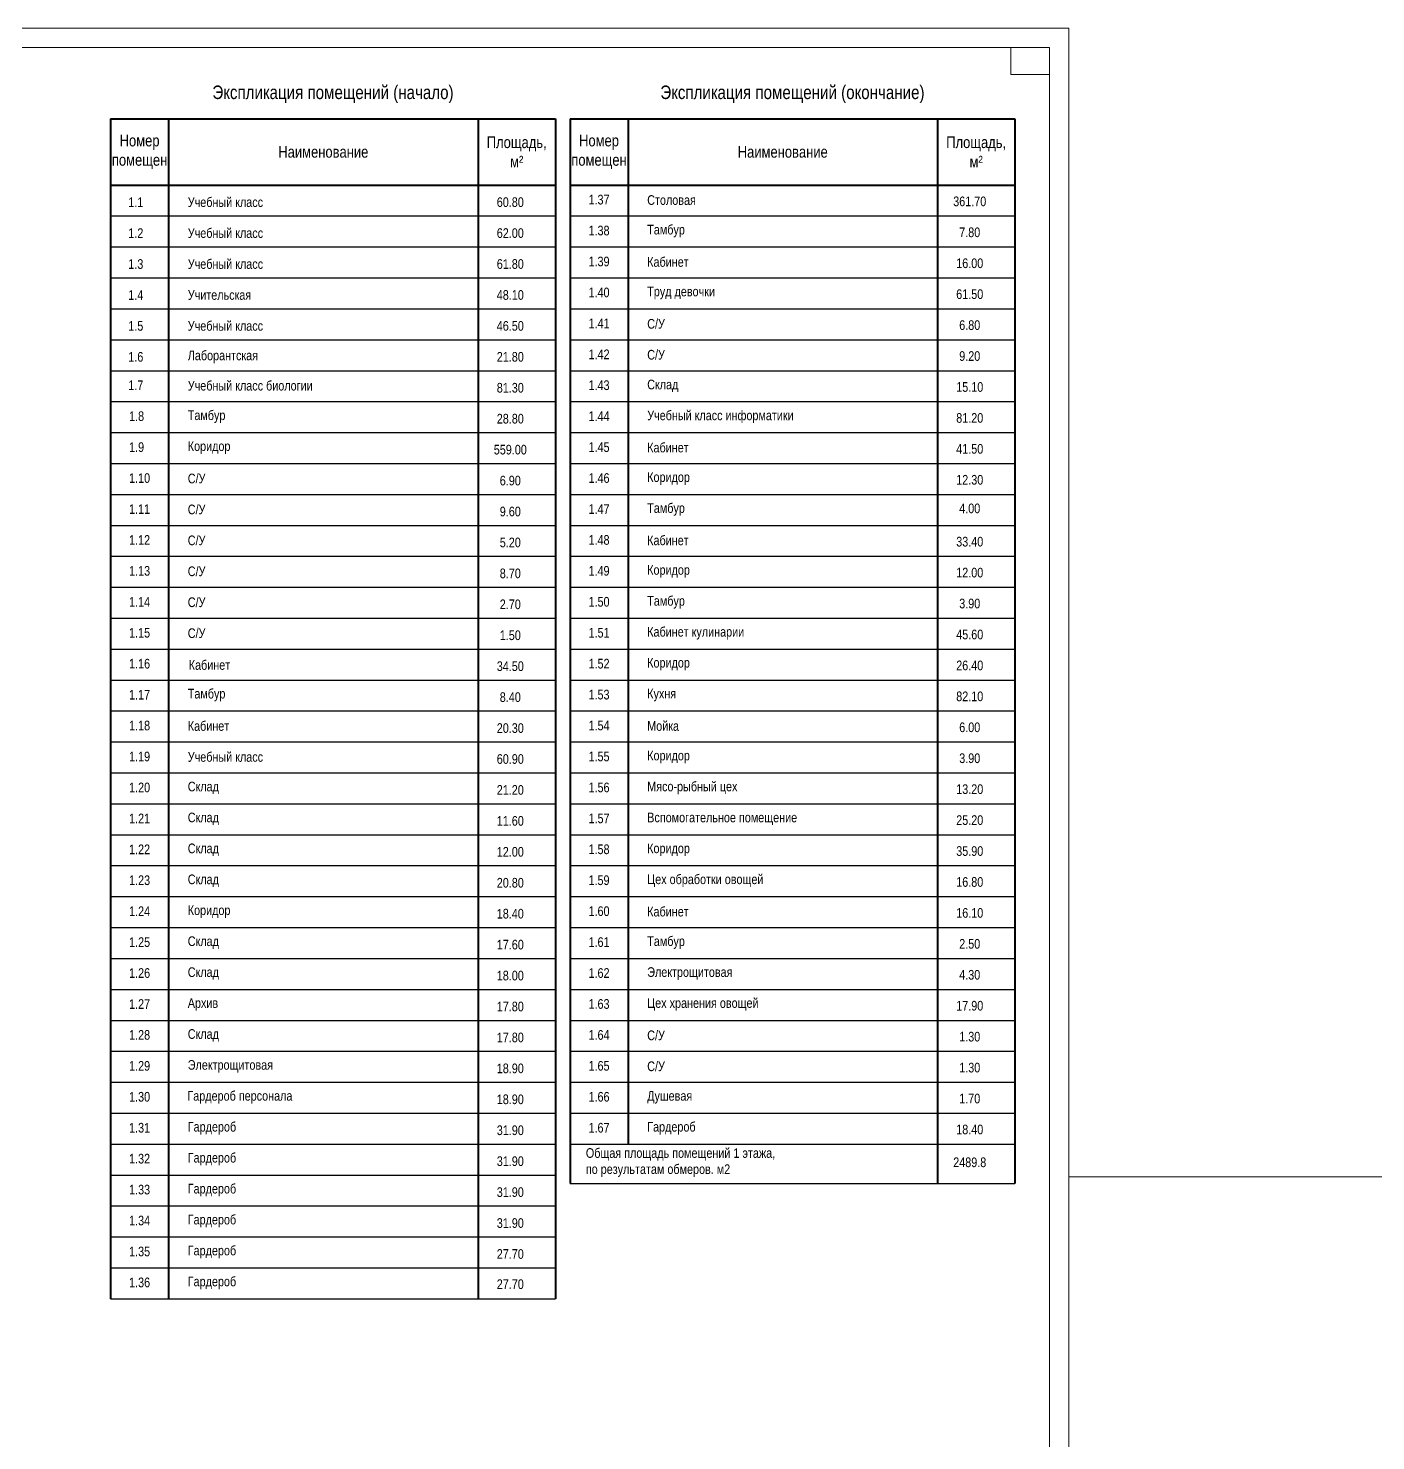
# Model space of a CAD drawing. Header units: metres. Extents: x -5 to 458, y -5 to 65.
# Drawn here: x 99.27 to 134.1, y 22.9 to 59.43 of the extents above; entities that cross this region are included whole.
import ezdxf

# ---------------------------------------------------------------- set-up
doc = ezdxf.new("R2010")
doc.units = ezdxf.units.M
doc.layers.add('Level 50', color=7, linetype='Continuous', lineweight=0)
doc.layers.add('YOLO_TABLE', color=1, linetype='Continuous')
doc.layers.add('размеры оси', color=163, linetype='Continuous')
doc.styles.add('_ТАБЛИЧНЫЙ(1-100)', font='arial.ttf', dxfattribs={"width": 0.8, "height": 300})
doc.styles.add('_ТЕКСТОВЫЙ', font='arial.ttf', dxfattribs={"width": 0.8})

# ---------------------------------------------------------------- blocks, each defined once
blk = doc.blocks.new('*U49')
at = {"color": 7, "linetype": 'Continuous', "lineweight": 0}
for p, q in [((-63.075, 0), (-68.362, 0)), ((68.362, 0), (63.075, 0))]:
    blk.add_line(p, q, dxfattribs=at)
at = {"color": 7, "linetype": 'Continuous', "lineweight": 0, "flags": 128}
blk.add_lwpolyline([(63.075, 29.7), (63.075, -29.7), (-63.075, -29.7), (-63.075, 29.7), (63.075, 29.7)], close=True, dxfattribs=at)
at = {"layer": 'Level 50', "color": 7, "linetype": 'Continuous', "lineweight": 13}
for p, q in [((62.575, 29.2), (-61.075, 29.2)), ((61.575, 29.2), (61.575, 28.5)), ((62.575, 29.2), (62.575, -29.2)), ((61.575, 28.5), (62.575, 28.5))]:
    blk.add_line(p, q, dxfattribs=at)

msp = doc.modelspace()

# ---------------------------------------------------------------- linework, layer by layer
at = {"color": 0, "linetype": 'ByBlock', "lineweight": 40}
for p, q in [((101.395245, 57.084006), (112.895245, 57.084006)), ((101.395245, 57.084006), (101.395245, 26.571579)), ((102.895245, 57.084006), (102.895245, 26.571579)), ((110.895245, 57.084006), (110.895245, 26.571579)), ((112.895245, 57.084006), (112.895245, 26.571579)), ((113.273037, 57.084006), (124.773037, 57.084006)), ((113.273037, 57.084006), (113.273037, 29.555617)), ((114.773037, 57.084006), (114.773037, 30.571579)), ((122.773037, 57.084006), (122.773037, 29.555617)), ((124.773037, 57.084006), (124.773037, 29.555617)), ((101.395245, 55.371579), (112.895245, 55.371579)), ((113.273037, 55.371579), (124.773037, 55.371579))]:
    msp.add_line(p, q, dxfattribs=at)
at = {"color": 0, "linetype": 'ByBlock', "lineweight": -2}
for p, q in [((101.395245, 54.571579), (112.895245, 54.571579)), ((113.273037, 54.571579), (124.773037, 54.571579)), ((101.395245, 53.771579), (112.895245, 53.771579)), ((113.273037, 53.771579), (124.773037, 53.771579)), ((101.395245, 52.971579), (112.895245, 52.971579)), ((113.273037, 52.971579), (124.773037, 52.971579)), ((101.395245, 52.171579), (112.895245, 52.171579)), ((113.273037, 52.171579), (124.773037, 52.171579)), ((101.395245, 51.371579), (112.895245, 51.371579)), ((113.273037, 51.371579), (124.773037, 51.371579)), ((101.395245, 50.571579), (112.895245, 50.571579)), ((113.273037, 50.571579), (124.773037, 50.571579)), ((101.395245, 49.771579), (112.895245, 49.771579)), ((113.273037, 49.771579), (124.773037, 49.771579)), ((101.395245, 48.971579), (112.895245, 48.971579)), ((113.273037, 48.971579), (124.773037, 48.971579)), ((101.395245, 48.171579), (112.895245, 48.171579)), ((113.273037, 48.171579), (124.773037, 48.171579)), ((101.395245, 47.371579), (112.895245, 47.371579)), ((113.273037, 47.371579), (124.773037, 47.371579)), ((101.395245, 46.571579), (112.895245, 46.571579)), ((113.273037, 46.571579), (124.773037, 46.571579)), ((101.395245, 45.771579), (112.895245, 45.771579)), ((113.273037, 45.771579), (124.773037, 45.771579)), ((101.395245, 44.971579), (112.895245, 44.971579)), ((113.273037, 44.971579), (124.773037, 44.971579)), ((101.395245, 44.171579), (112.895245, 44.171579)), ((113.273037, 44.171579), (124.773037, 44.171579)), ((101.395245, 43.371579), (112.895245, 43.371579)), ((113.273037, 43.371579), (124.773037, 43.371579)), ((101.395245, 42.571579), (112.895245, 42.571579)), ((113.273037, 42.571579), (124.773037, 42.571579)), ((101.395245, 41.771579), (112.895245, 41.771579)), ((113.273037, 41.771579), (124.773037, 41.771579)), ((101.395245, 40.971579), (112.895245, 40.971579)), ((113.273037, 40.971579), (124.773037, 40.971579)), ((101.395245, 40.171579), (112.895245, 40.171579)), ((113.273037, 40.171579), (124.773037, 40.171579)), ((101.395245, 39.371579), (112.895245, 39.371579)), ((113.273037, 39.371579), (124.773037, 39.371579)), ((101.395245, 38.571579), (112.895245, 38.571579)), ((113.273037, 38.571579), (124.773037, 38.571579)), ((101.395245, 37.771579), (112.895245, 37.771579)), ((113.273037, 37.771579), (124.773037, 37.771579)), ((101.395245, 36.971579), (112.895245, 36.971579)), ((113.273037, 36.971579), (124.773037, 36.971579)), ((101.395245, 36.171579), (112.895245, 36.171579)), ((113.273037, 36.171579), (124.773037, 36.171579)), ((101.395245, 35.371579), (112.895245, 35.371579)), ((113.273037, 35.371579), (124.773037, 35.371579)), ((101.395245, 34.571579), (112.895245, 34.571579)), ((113.273037, 34.571579), (124.773037, 34.571579)), ((101.395245, 33.771579), (112.895245, 33.771579)), ((113.273037, 33.771579), (124.773037, 33.771579)), ((101.395245, 32.971579), (112.895245, 32.971579)), ((113.273037, 32.971579), (124.773037, 32.971579)), ((101.395245, 32.171579), (112.895245, 32.171579)), ((113.273037, 32.171579), (124.773037, 32.171579)), ((101.395245, 31.371579), (112.895245, 31.371579)), ((113.273037, 31.371579), (124.773037, 31.371579)), ((101.395245, 30.571579), (112.895245, 30.571579)), ((113.273037, 30.571579), (124.773037, 30.571579)), ((101.395245, 29.771579), (112.895245, 29.771579)), ((101.395245, 28.971579), (112.895245, 28.971579)), ((101.395245, 28.171579), (112.895245, 28.171579)), ((101.395245, 27.371579), (112.895245, 27.371579))]:
    msp.add_line(p, q, dxfattribs=at)
at = {"layer": 'YOLO_TABLE'}
for points in [[(101.395245, 26.571579), (112.895245, 26.571579), (112.895245, 57.084006), (101.395245, 57.084006)], [(113.273037, 29.555617), (124.773037, 29.555617), (124.773037, 57.084006), (113.273037, 57.084006)]]:
    msp.add_lwpolyline(points, close=True, dxfattribs=at)
at = {"layer": 'размеры оси', "color": 7, "lineweight": 30}
for p, q in [((113.273037, 29.555617), (124.773037, 29.555617)), ((101.395245, 26.571579), (112.895245, 26.571579))]:
    msp.add_line(p, q, dxfattribs=at)

# ---------------------------------------------------------------- block references
at = {"layer": 'Level 50', "color": 7, "linetype": 'Continuous', "lineweight": 13}
for p in [(63.097116, 29.726332), (199.822091, 29.726332)]:
    msp.add_blockref('*U49', p, dxfattribs=at)

# ---------------------------------------------------------------- texts
at = {"color": 0, "linetype": 'ByBlock', "lineweight": -2, "attachment_point": 5}
for s, insert, char_height, width, style in [('Экспликация помещений (начало)', (107.145245, 57.717339), 0.35, 10.9, '_ТЕКСТОВЫЙ'), ('Экспликация помещений (окончание)', (119.023037, 57.717339), 0.35, 10.9, '_ТЕКСТОВЫЙ'), ('Номер помещен', (102.145245, 56.227793), 0.3, 1.3, '_ТАБЛИЧНЫЙ(1-100)'), ('Площадь, м²', (111.895245, 56.227793), 0.3, 1.8, '_ТАБЛИЧНЫЙ(1-100)'), ('Номер помещен', (114.023037, 56.227793), 0.3, 1.3, '_ТАБЛИЧНЫЙ(1-100)'), ('Площадь, м²', (123.773037, 56.227793), 0.3, 1.8, '_ТАБЛИЧНЫЙ(1-100)'), ('Наименование', (106.895245, 56.227793), 0.3, 7.8, '_ТАБЛИЧНЫЙ(1-100)'), ('Наименование', (118.773037, 56.227793), 0.3, 7.8, '_ТАБЛИЧНЫЙ(1-100)'), ('1.1', (102.047602, 54.928039), 0.25, 7.8, '_ТАБЛИЧНЫЙ(1-100)'), ('\\pxql;Учебный класс', (109.813862, 54.928039), 0.25, 12.84589456, '_ТАБЛИЧНЫЙ(1-100)'), ('60.80', (111.729169, 54.928039), 0.25, 7.8, '_ТАБЛИЧНЫЙ(1-100)'), ('\\pxql;1.37', (117.651316, 54.993351), 0.25, 7.8, '_ТАБЛИЧНЫЙ(1-100)'), ('\\pxql;Столовая', (121.691655, 54.981895), 0.25, 12.84589456, '_ТАБЛИЧНЫЙ(1-100)'), ('361.70', (123.606961, 54.948031), 0.25, 7.8, '_ТАБЛИЧНЫЙ(1-100)'), ('1.2', (102.047602, 54.128039), 0.25, 7.8, '_ТАБЛИЧНЫЙ(1-100)'), ('\\pxql;Учебный класс', (109.813862, 54.128039), 0.25, 12.84589456, '_ТАБЛИЧНЫЙ(1-100)'), ('62.00', (111.729169, 54.128039), 0.25, 7.8, '_ТАБЛИЧНЫЙ(1-100)'), ('\\pxql;1.38', (117.651316, 54.193351), 0.25, 7.8, '_ТАБЛИЧНЫЙ(1-100)'), ('\\pxql;Тамбур', (121.691655, 54.181895), 0.25, 12.84589456, '_ТАБЛИЧНЫЙ(1-100)'), ('7.80', (123.606961, 54.148031), 0.25, 7.8, '_ТАБЛИЧНЫЙ(1-100)'), ('1.3', (102.047602, 53.328039), 0.25, 7.8, '_ТАБЛИЧНЫЙ(1-100)'), ('\\pxql;Учебный класс', (109.813862, 53.328039), 0.25, 12.84589456, '_ТАБЛИЧНЫЙ(1-100)'), ('61.80', (111.729169, 53.328039), 0.25, 7.8, '_ТАБЛИЧНЫЙ(1-100)'), ('\\pxql;1.39', (117.651316, 53.393351), 0.25, 7.8, '_ТАБЛИЧНЫЙ(1-100)'), ('\\pxql;Кабинет', (121.691655, 53.381895), 0.25, 12.84589456, '_ТАБЛИЧНЫЙ(1-100)'), ('16.00', (123.606961, 53.348031), 0.25, 7.8, '_ТАБЛИЧНЫЙ(1-100)'), ('1.4', (102.047602, 52.528039), 0.25, 7.8, '_ТАБЛИЧНЫЙ(1-100)'), ('\\pxql;Учительская', (109.813862, 52.528039), 0.25, 12.84589456, '_ТАБЛИЧНЫЙ(1-100)'), ('48.10', (111.729169, 52.528039), 0.25, 7.8, '_ТАБЛИЧНЫЙ(1-100)'), ('\\pxql;1.40', (117.651316, 52.593351), 0.25, 7.8, '_ТАБЛИЧНЫЙ(1-100)'), ('\\pxql;Труд девочки', (121.691655, 52.581895), 0.25, 12.84589456, '_ТАБЛИЧНЫЙ(1-100)'), ('61.50', (123.606961, 52.548031), 0.25, 7.8, '_ТАБЛИЧНЫЙ(1-100)'), ('\\pxql;Учебный класс', (109.813862, 51.728039), 0.25, 12.84589456, '_ТАБЛИЧНЫЙ(1-100)'), ('\\pxql;1.41', (117.651316, 51.793351), 0.25, 7.8, '_ТАБЛИЧНЫЙ(1-100)'), ('\\pxql;С/У', (121.691655, 51.781895), 0.25, 12.84589456, '_ТАБЛИЧНЫЙ(1-100)'), ('6.80', (123.606961, 51.748031), 0.25, 7.8, '_ТАБЛИЧНЫЙ(1-100)'), ('1.5', (102.047602, 51.728039), 0.25, 7.8, '_ТАБЛИЧНЫЙ(1-100)'), ('46.50', (111.729169, 51.728039), 0.25, 7.8, '_ТАБЛИЧНЫЙ(1-100)'), ('1.6', (102.047602, 50.928039), 0.25, 7.8, '_ТАБЛИЧНЫЙ(1-100)'), ('\\pxql;Лаборантская', (109.813862, 50.928039), 0.25, 12.84589456, '_ТАБЛИЧНЫЙ(1-100)'), ('21.80', (111.729169, 50.928039), 0.25, 7.8, '_ТАБЛИЧНЫЙ(1-100)'), ('\\pxql;1.42', (117.651316, 50.993351), 0.25, 7.8, '_ТАБЛИЧНЫЙ(1-100)'), ('\\pxql;С/У', (121.691655, 50.981895), 0.25, 12.84589456, '_ТАБЛИЧНЫЙ(1-100)'), ('9.20', (123.606961, 50.948031), 0.25, 7.8, '_ТАБЛИЧНЫЙ(1-100)'), ('1.7', (102.047602, 50.193351), 0.25, 7.8, '_ТАБЛИЧНЫЙ(1-100)'), ('\\pxql;Учебный класс биологии', (109.813862, 50.181895), 0.25, 12.84589456, '_ТАБЛИЧНЫЙ(1-100)'), ('81.30', (111.729169, 50.128039), 0.25, 7.8, '_ТАБЛИЧНЫЙ(1-100)'), ('\\pxql;1.43', (117.651316, 50.193351), 0.25, 7.8, '_ТАБЛИЧНЫЙ(1-100)'), ('\\pxql;Склад', (121.691655, 50.177877), 0.25, 12.84589456, '_ТАБЛИЧНЫЙ(1-100)'), ('15.10', (123.606961, 50.148031), 0.25, 7.8, '_ТАБЛИЧНЫЙ(1-100)'), ('\\pxql;1.8', (105.773524, 49.393351), 0.25, 7.8, '_ТАБЛИЧНЫЙ(1-100)'), ('\\pxql;Тамбур', (109.813862, 49.381895), 0.25, 12.84589456, '_ТАБЛИЧНЫЙ(1-100)'), ('28.80', (111.729169, 49.328039), 0.25, 7.8, '_ТАБЛИЧНЫЙ(1-100)'), ('\\pxql;1.44', (117.651316, 49.393351), 0.25, 7.8, '_ТАБЛИЧНЫЙ(1-100)'), ('\\pxql;Учебный класс информатики', (121.691655, 49.377877), 0.25, 12.84589456, '_ТАБЛИЧНЫЙ(1-100)'), ('81.20', (123.606961, 49.348031), 0.25, 7.8, '_ТАБЛИЧНЫЙ(1-100)'), ('\\pxql;1.9', (105.773524, 48.593351), 0.25, 7.8, '_ТАБЛИЧНЫЙ(1-100)'), ('\\pxql;Коридор', (107.14308, 48.581895), 0.25, 7.50432998, '_ТАБЛИЧНЫЙ(1-100)'), ('559.00', (111.729169, 48.528039), 0.25, 7.8, '_ТАБЛИЧНЫЙ(1-100)'), ('\\pxql;1.45', (117.651316, 48.593351), 0.25, 7.8, '_ТАБЛИЧНЫЙ(1-100)'), ('\\pxql;Кабинет', (121.691655, 48.581895), 0.25, 12.84589456, '_ТАБЛИЧНЫЙ(1-100)'), ('41.50', (123.606961, 48.548031), 0.25, 7.8, '_ТАБЛИЧНЫЙ(1-100)'), ('\\pxql;1.10', (105.773524, 47.793351), 0.25, 7.8, '_ТАБЛИЧНЫЙ(1-100)'), ('\\pxql;С/У', (109.813862, 47.781895), 0.25, 12.84589456, '_ТАБЛИЧНЫЙ(1-100)'), ('6.90', (111.729169, 47.728039), 0.25, 7.8, '_ТАБЛИЧНЫЙ(1-100)'), ('\\pxql;1.46', (117.651316, 47.793351), 0.25, 7.8, '_ТАБЛИЧНЫЙ(1-100)'), ('\\pxql;Коридор', (121.691655, 47.781895), 0.25, 12.84589456, '_ТАБЛИЧНЫЙ(1-100)'), ('12.30', (123.606961, 47.748031), 0.25, 7.8, '_ТАБЛИЧНЫЙ(1-100)'), ('\\pxql;С/У', (109.813862, 46.981895), 0.25, 12.84589456, '_ТАБЛИЧНЫЙ(1-100)'), ('\\pxql;Тамбур', (121.691655, 46.981895), 0.25, 12.84589456, '_ТАБЛИЧНЫЙ(1-100)'), ('4.00', (123.606961, 47.00875), 0.25, 7.8, '_ТАБЛИЧНЫЙ(1-100)'), ('\\pxql;1.11', (105.773524, 46.993351), 0.25, 7.8, '_ТАБЛИЧНЫЙ(1-100)'), ('9.60', (111.729169, 46.928039), 0.25, 7.8, '_ТАБЛИЧНЫЙ(1-100)'), ('\\pxql;1.47', (117.651316, 46.993351), 0.25, 7.8, '_ТАБЛИЧНЫЙ(1-100)'), ('\\pxql;1.12', (105.773524, 46.193351), 0.25, 7.8, '_ТАБЛИЧНЫЙ(1-100)'), ('\\pxql;С/У', (109.813862, 46.181895), 0.25, 12.84589456, '_ТАБЛИЧНЫЙ(1-100)'), ('5.20', (111.729169, 46.128039), 0.25, 7.8, '_ТАБЛИЧНЫЙ(1-100)'), ('\\pxql;1.48', (117.651316, 46.193351), 0.25, 7.8, '_ТАБЛИЧНЫЙ(1-100)'), ('\\pxql;Кабинет', (121.691655, 46.181895), 0.25, 12.84589456, '_ТАБЛИЧНЫЙ(1-100)'), ('33.40', (123.606961, 46.148031), 0.25, 7.8, '_ТАБЛИЧНЫЙ(1-100)'), ('\\pxql;1.13', (105.773524, 45.393351), 0.25, 7.8, '_ТАБЛИЧНЫЙ(1-100)'), ('\\pxql;С/У', (109.813862, 45.381895), 0.25, 12.84589456, '_ТАБЛИЧНЫЙ(1-100)'), ('8.70', (111.729169, 45.328039), 0.25, 7.8, '_ТАБЛИЧНЫЙ(1-100)'), ('\\pxql;1.49', (117.651316, 45.393351), 0.25, 7.8, '_ТАБЛИЧНЫЙ(1-100)'), ('\\pxql;Коридор', (121.691655, 45.381895), 0.25, 12.84589456, '_ТАБЛИЧНЫЙ(1-100)'), ('12.00', (123.606961, 45.348031), 0.25, 7.8, '_ТАБЛИЧНЫЙ(1-100)'), ('\\pxql;1.14', (105.773524, 44.593351), 0.25, 7.8, '_ТАБЛИЧНЫЙ(1-100)'), ('\\pxql;С/У', (109.813862, 44.581895), 0.25, 12.84589456, '_ТАБЛИЧНЫЙ(1-100)'), ('2.70', (111.729169, 44.528039), 0.25, 7.8, '_ТАБЛИЧНЫЙ(1-100)'), ('\\pxql;1.50', (117.651316, 44.593351), 0.25, 7.8, '_ТАБЛИЧНЫЙ(1-100)'), ('\\pxql;Тамбур', (121.691655, 44.581895), 0.25, 12.84589456, '_ТАБЛИЧНЫЙ(1-100)'), ('3.90', (123.606961, 44.548031), 0.25, 7.8, '_ТАБЛИЧНЫЙ(1-100)'), ('\\pxql;1.15', (105.773524, 43.793351), 0.25, 7.8, '_ТАБЛИЧНЫЙ(1-100)'), ('\\pxql;С/У', (109.813862, 43.781895), 0.25, 12.84589456, '_ТАБЛИЧНЫЙ(1-100)'), ('1.50', (111.729169, 43.728039), 0.25, 7.8, '_ТАБЛИЧНЫЙ(1-100)'), ('\\pxql;1.51', (117.651316, 43.793351), 0.25, 7.8, '_ТАБЛИЧНЫЙ(1-100)'), ('\\pxql;Кабинет кулинарии', (121.691655, 43.781895), 0.25, 12.84589456, '_ТАБЛИЧНЫЙ(1-100)'), ('45.60', (123.606961, 43.748031), 0.25, 7.8, '_ТАБЛИЧНЫЙ(1-100)'), ('\\pxql;1.16', (105.773524, 42.993351), 0.25, 7.8, '_ТАБЛИЧНЫЙ(1-100)'), ('\\H1x;\\W0.8;Кабинет', (103.951437, 42.959934), 0.25, 12.84589456, '_ТАБЛИЧНЫЙ(1-100)'), ('\\pxql;1.52', (117.651316, 42.993351), 0.25, 7.8, '_ТАБЛИЧНЫЙ(1-100)'), ('\\pxql;Коридор', (121.691655, 42.981895), 0.25, 12.84589456, '_ТАБЛИЧНЫЙ(1-100)'), ('34.50', (111.729169, 42.928039), 0.25, 7.8, '_ТАБЛИЧНЫЙ(1-100)'), ('26.40', (123.606961, 42.948031), 0.25, 7.8, '_ТАБЛИЧНЫЙ(1-100)'), ('\\pxql;1.17', (105.773524, 42.193351), 0.25, 7.8, '_ТАБЛИЧНЫЙ(1-100)'), ('\\pxql;Тамбур', (109.813862, 42.181895), 0.25, 12.84589456, '_ТАБЛИЧНЫЙ(1-100)'), ('8.40', (111.729169, 42.128039), 0.25, 7.8, '_ТАБЛИЧНЫЙ(1-100)'), ('\\pxql;1.53', (117.651316, 42.193351), 0.25, 7.8, '_ТАБЛИЧНЫЙ(1-100)'), ('\\pxql;Кухня', (121.691655, 42.181895), 0.25, 12.84589456, '_ТАБЛИЧНЫЙ(1-100)'), ('82.10', (123.606961, 42.148031), 0.25, 7.8, '_ТАБЛИЧНЫЙ(1-100)'), ('\\pxql;1.18', (105.773524, 41.393351), 0.25, 7.8, '_ТАБЛИЧНЫЙ(1-100)'), ('\\pxql;Кабинет', (109.813862, 41.381895), 0.25, 12.84589456, '_ТАБЛИЧНЫЙ(1-100)'), ('20.30', (111.729169, 41.328039), 0.25, 7.8, '_ТАБЛИЧНЫЙ(1-100)'), ('\\pxql;1.54', (117.651316, 41.393351), 0.25, 7.8, '_ТАБЛИЧНЫЙ(1-100)'), ('\\pxql;Мойка', (121.691655, 41.381895), 0.25, 12.84589456, '_ТАБЛИЧНЫЙ(1-100)'), ('6.00', (123.606961, 41.348031), 0.25, 7.8, '_ТАБЛИЧНЫЙ(1-100)'), ('\\pxql;1.19', (105.773524, 40.593351), 0.25, 7.8, '_ТАБЛИЧНЫЙ(1-100)'), ('\\pxql;Учебный класс', (109.813862, 40.581895), 0.25, 12.84589456, '_ТАБЛИЧНЫЙ(1-100)'), ('60.90', (111.729169, 40.528039), 0.25, 7.8, '_ТАБЛИЧНЫЙ(1-100)'), ('\\pxql;1.55', (117.651316, 40.593351), 0.25, 7.8, '_ТАБЛИЧНЫЙ(1-100)'), ('\\pxql;Коридор', (121.691655, 40.581895), 0.25, 12.84589456, '_ТАБЛИЧНЫЙ(1-100)'), ('3.90', (123.606961, 40.548031), 0.25, 7.8, '_ТАБЛИЧНЫЙ(1-100)'), ('\\pxql;1.20', (105.773524, 39.793351), 0.25, 7.8, '_ТАБЛИЧНЫЙ(1-100)'), ('\\pxql;Склад', (109.813862, 39.781895), 0.25, 12.84589456, '_ТАБЛИЧНЫЙ(1-100)'), ('21.20', (111.729169, 39.728039), 0.25, 7.8, '_ТАБЛИЧНЫЙ(1-100)'), ('\\pxql;1.56', (117.651316, 39.793351), 0.25, 7.8, '_ТАБЛИЧНЫЙ(1-100)'), ('\\pxql;Мясо-рыбный цех', (121.691655, 39.781895), 0.25, 12.84589456, '_ТАБЛИЧНЫЙ(1-100)'), ('13.20', (123.606961, 39.748031), 0.25, 7.8, '_ТАБЛИЧНЫЙ(1-100)'), ('\\pxql;1.21', (105.773524, 38.993351), 0.25, 7.8, '_ТАБЛИЧНЫЙ(1-100)'), ('\\pxql;Склад', (109.813862, 38.981895), 0.25, 12.84589456, '_ТАБЛИЧНЫЙ(1-100)'), ('\\pxql;1.57', (117.651316, 38.993351), 0.25, 7.8, '_ТАБЛИЧНЫЙ(1-100)'), ('\\pxql;Вспомогательное помещение', (121.691655, 38.981895), 0.25, 12.84589456, '_ТАБЛИЧНЫЙ(1-100)'), ('11.60', (111.729169, 38.928039), 0.25, 7.8, '_ТАБЛИЧНЫЙ(1-100)'), ('25.20', (123.606961, 38.948031), 0.25, 7.8, '_ТАБЛИЧНЫЙ(1-100)'), ('\\pxql;1.22', (105.773524, 38.193351), 0.25, 7.8, '_ТАБЛИЧНЫЙ(1-100)'), ('\\pxql;Склад', (109.813862, 38.181895), 0.25, 12.84589456, '_ТАБЛИЧНЫЙ(1-100)'), ('12.00', (111.729169, 38.128039), 0.25, 7.8, '_ТАБЛИЧНЫЙ(1-100)'), ('\\pxql;1.58', (117.651316, 38.193351), 0.25, 7.8, '_ТАБЛИЧНЫЙ(1-100)'), ('\\pxql;Коридор', (121.691655, 38.181895), 0.25, 12.84589456, '_ТАБЛИЧНЫЙ(1-100)'), ('35.90', (123.606961, 38.148031), 0.25, 7.8, '_ТАБЛИЧНЫЙ(1-100)'), ('\\pxql;1.23', (105.773524, 37.393351), 0.25, 7.8, '_ТАБЛИЧНЫЙ(1-100)'), ('\\pxql;Склад', (109.813862, 37.381895), 0.25, 12.84589456, '_ТАБЛИЧНЫЙ(1-100)'), ('20.80', (111.729169, 37.328039), 0.25, 7.8, '_ТАБЛИЧНЫЙ(1-100)'), ('\\pxql;1.59', (117.651316, 37.393351), 0.25, 7.8, '_ТАБЛИЧНЫЙ(1-100)'), ('\\pxql;Цех обработки овощей', (121.691655, 37.381895), 0.25, 12.84589456, '_ТАБЛИЧНЫЙ(1-100)'), ('16.80', (123.606961, 37.348031), 0.25, 7.8, '_ТАБЛИЧНЫЙ(1-100)'), ('\\pxql;1.24', (105.773524, 36.593351), 0.25, 7.8, '_ТАБЛИЧНЫЙ(1-100)'), ('\\pxql;Коридор', (109.813862, 36.581895), 0.25, 12.84589456, '_ТАБЛИЧНЫЙ(1-100)'), ('18.40', (111.729169, 36.528039), 0.25, 7.8, '_ТАБЛИЧНЫЙ(1-100)'), ('\\pxql;1.60', (117.651316, 36.593351), 0.25, 7.8, '_ТАБЛИЧНЫЙ(1-100)'), ('\\pxql;Кабинет', (121.691655, 36.581895), 0.25, 12.84589456, '_ТАБЛИЧНЫЙ(1-100)'), ('16.10', (123.606961, 36.548031), 0.25, 7.8, '_ТАБЛИЧНЫЙ(1-100)'), ('\\pxql;1.25', (105.773524, 35.793351), 0.25, 7.8, '_ТАБЛИЧНЫЙ(1-100)'), ('\\pxql;Склад', (109.813862, 35.781895), 0.25, 12.84589456, '_ТАБЛИЧНЫЙ(1-100)'), ('17.60', (111.729169, 35.728039), 0.25, 7.8, '_ТАБЛИЧНЫЙ(1-100)'), ('\\pxql;1.61', (117.651316, 35.793351), 0.25, 7.8, '_ТАБЛИЧНЫЙ(1-100)'), ('\\pxql;Тамбур', (121.691655, 35.781895), 0.25, 12.84589456, '_ТАБЛИЧНЫЙ(1-100)'), ('2.50', (123.606961, 35.748031), 0.25, 7.8, '_ТАБЛИЧНЫЙ(1-100)'), ('\\pxql;1.26', (105.773524, 34.993351), 0.25, 7.8, '_ТАБЛИЧНЫЙ(1-100)'), ('\\pxql;Склад', (109.813862, 34.981895), 0.25, 12.84589456, '_ТАБЛИЧНЫЙ(1-100)'), ('\\pxql;1.62', (117.651316, 34.993351), 0.25, 7.8, '_ТАБЛИЧНЫЙ(1-100)'), ('\\pxql;Электрощитовая', (121.691655, 34.981895), 0.25, 12.84589456, '_ТАБЛИЧНЫЙ(1-100)'), ('4.30', (123.606961, 34.948031), 0.25, 7.8, '_ТАБЛИЧНЫЙ(1-100)'), ('18.00', (111.729169, 34.928039), 0.25, 7.8, '_ТАБЛИЧНЫЙ(1-100)'), ('\\pxql;Архив', (109.813862, 34.181895), 0.25, 12.84589456, '_ТАБЛИЧНЫЙ(1-100)'), ('\\pxql;Цех хранения овощей', (121.691655, 34.181895), 0.25, 12.84589456, '_ТАБЛИЧНЫЙ(1-100)'), ('\\pxql;1.27', (105.773524, 34.193351), 0.25, 7.8, '_ТАБЛИЧНЫЙ(1-100)'), ('17.80', (111.729169, 34.128039), 0.25, 7.8, '_ТАБЛИЧНЫЙ(1-100)'), ('\\pxql;1.63', (117.651316, 34.193351), 0.25, 7.8, '_ТАБЛИЧНЫЙ(1-100)'), ('17.90', (123.606961, 34.148031), 0.25, 7.8, '_ТАБЛИЧНЫЙ(1-100)'), ('\\pxql;1.28', (105.773524, 33.393351), 0.25, 7.8, '_ТАБЛИЧНЫЙ(1-100)'), ('\\pxql;Склад', (109.813862, 33.381895), 0.25, 12.84589456, '_ТАБЛИЧНЫЙ(1-100)'), ('17.80', (111.729169, 33.328039), 0.25, 7.8, '_ТАБЛИЧНЫЙ(1-100)'), ('\\pxql;1.64', (117.651316, 33.393351), 0.25, 7.8, '_ТАБЛИЧНЫЙ(1-100)'), ('\\pxql;С/У', (121.691655, 33.381895), 0.25, 12.84589456, '_ТАБЛИЧНЫЙ(1-100)'), ('1.30', (123.606961, 33.348031), 0.25, 7.8, '_ТАБЛИЧНЫЙ(1-100)'), ('\\pxql;1.29', (105.773524, 32.593351), 0.25, 7.8, '_ТАБЛИЧНЫЙ(1-100)'), ('\\pxql;Электрощитовая', (109.813862, 32.581895), 0.25, 12.84589456, '_ТАБЛИЧНЫЙ(1-100)'), ('18.90', (111.729169, 32.528039), 0.25, 7.8, '_ТАБЛИЧНЫЙ(1-100)'), ('\\pxql;1.65', (117.651316, 32.593351), 0.25, 7.8, '_ТАБЛИЧНЫЙ(1-100)'), ('\\pxql;С/У', (121.691655, 32.581895), 0.25, 12.84589456, '_ТАБЛИЧНЫЙ(1-100)'), ('1.30', (123.606961, 32.548031), 0.25, 7.8, '_ТАБЛИЧНЫЙ(1-100)'), ('\\pxql;1.30', (105.773524, 31.793351), 0.25, 7.8, '_ТАБЛИЧНЫЙ(1-100)'), ('\\pxql;Гардероб персонала', (109.804973, 31.781895), 0.25, 12.84589456, '_ТАБЛИЧНЫЙ(1-100)'), ('18.90', (111.729169, 31.728039), 0.25, 7.8, '_ТАБЛИЧНЫЙ(1-100)'), ('\\pxql;1.66', (117.651316, 31.793351), 0.25, 7.8, '_ТАБЛИЧНЫЙ(1-100)'), ('\\pxql;Душевая', (121.691655, 31.781895), 0.25, 12.84589456, '_ТАБЛИЧНЫЙ(1-100)'), ('1.70', (123.606961, 31.748031), 0.25, 7.8, '_ТАБЛИЧНЫЙ(1-100)'), ('\\pxql;1.31', (105.773524, 30.993351), 0.25, 7.8, '_ТАБЛИЧНЫЙ(1-100)'), ('\\pxql;Гардероб', (109.813862, 30.981895), 0.25, 12.84589456, '_ТАБЛИЧНЫЙ(1-100)'), ('31.90', (111.729169, 30.928039), 0.25, 7.8, '_ТАБЛИЧНЫЙ(1-100)'), ('\\pxql;1.67', (117.651316, 30.993351), 0.25, 7.8, '_ТАБЛИЧНЫЙ(1-100)'), ('\\pxql;Гардероб', (121.691655, 30.981895), 0.25, 12.84589456, '_ТАБЛИЧНЫЙ(1-100)'), ('18.40', (123.606961, 30.948031), 0.25, 7.8, '_ТАБЛИЧНЫЙ(1-100)'), ('\\pxql;1.32', (105.773524, 30.193351), 0.25, 7.8, '_ТАБЛИЧНЫЙ(1-100)'), ('\\pxql;Гардероб', (109.813862, 30.181895), 0.25, 12.84589456, '_ТАБЛИЧНЫЙ(1-100)'), ('\\pxql;Общая площадь помещений 1 этажа, \\Pпо результатам обмеров. м2', (120.105327, 30.094898), 0.25, 12.84589456, '_ТАБЛИЧНЫЙ(1-100)'), ('31.90', (111.729169, 30.128039), 0.25, 7.8, '_ТАБЛИЧНЫЙ(1-100)'), ('2489.8', (123.606961, 30.098804), 0.25, 7.8, '_ТАБЛИЧНЫЙ(1-100)'), ('\\pxql;1.33', (105.773524, 29.393351), 0.25, 7.8, '_ТАБЛИЧНЫЙ(1-100)'), ('\\pxql;Гардероб', (109.813862, 29.381895), 0.25, 12.84589456, '_ТАБЛИЧНЫЙ(1-100)'), ('31.90', (111.729169, 29.328039), 0.25, 7.8, '_ТАБЛИЧНЫЙ(1-100)'), ('\\pxql;1.34', (105.773524, 28.593351), 0.25, 7.8, '_ТАБЛИЧНЫЙ(1-100)'), ('\\pxql;Гардероб', (109.813862, 28.581895), 0.25, 12.84589456, '_ТАБЛИЧНЫЙ(1-100)'), ('31.90', (111.729169, 28.528039), 0.25, 7.8, '_ТАБЛИЧНЫЙ(1-100)'), ('\\pxql;1.35', (105.773524, 27.793351), 0.25, 7.8, '_ТАБЛИЧНЫЙ(1-100)'), ('\\pxql;Гардероб', (109.813862, 27.781895), 0.25, 12.84589456, '_ТАБЛИЧНЫЙ(1-100)'), ('27.70', (111.729169, 27.728039), 0.25, 7.8, '_ТАБЛИЧНЫЙ(1-100)'), ('\\pxql;1.36', (105.773524, 26.993351), 0.25, 7.8, '_ТАБЛИЧНЫЙ(1-100)'), ('\\pxql;Гардероб', (109.813862, 26.981895), 0.25, 12.84589456, '_ТАБЛИЧНЫЙ(1-100)'), ('27.70', (111.729169, 26.948031), 0.25, 7.8, '_ТАБЛИЧНЫЙ(1-100)')]:
    msp.add_mtext(s, dxfattribs=dict(at, insert=insert, char_height=char_height, width=width, style=style))

doc.saveas('drawing.dxf')
